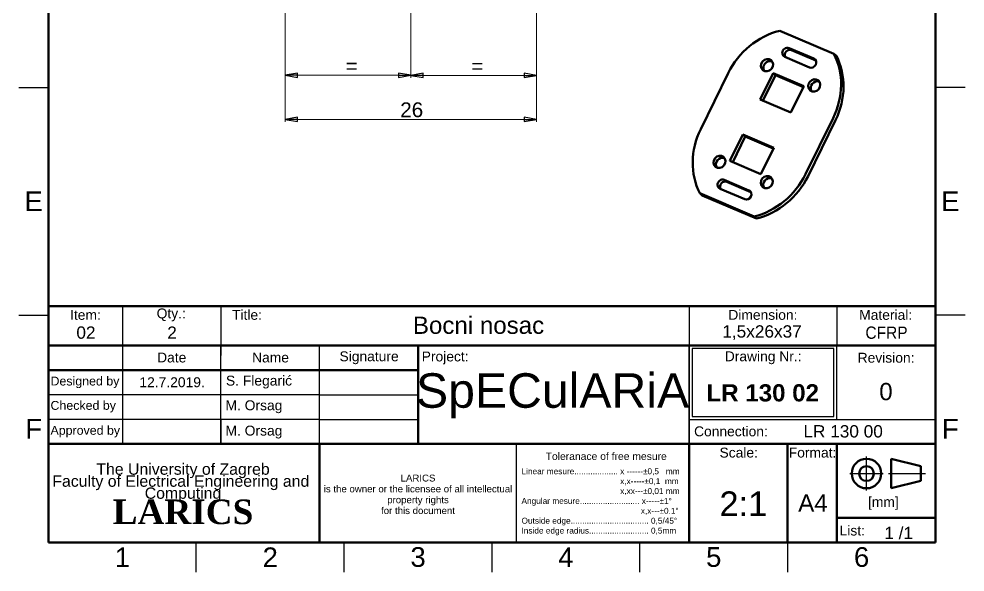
# Model space of a CAD drawing. Header units: millimetres. Extents: x 0 to 103, y 2 to 146.
# Drawn here: x 7 to 103, y 2 to 58.1 of the extents above; entities that cross this region are included whole.
import ezdxf
from ezdxf.enums import TextEntityAlignment as Align

# ---------------------------------------------------------------- set-up
doc = ezdxf.new("R2010")
doc.units = ezdxf.units.MM
doc.header["$LTSCALE"] = 0.5
for name, color, linetype, lineweight in [('Dimensions(INTECO)', 7, 'Continuous', 25), ('Sketch Geometry(INTECO)', 7, 'Continuous', 50), ('Symbols(INTECO)', 7, 'Continuous', 18)]:
    doc.layers.add(name, color=color, linetype=linetype, lineweight=lineweight)
doc.layers.add('Visible Edges(INTECO)', color=7, linetype='Continuous', lineweight=50, true_color=0x262659)
doc.styles.add('Current-ISO-INTECO', font='arial.ttf')
doc.styles.add('Current-ISO-INTECODimensionsText', font='arial.ttf')
doc.styles.add('Text Style101', font='arial.ttf')
doc.styles.add('Text Style102', font='arialbd.ttf')
doc.styles.add('Text Style108', font='arial.ttf', dxfattribs={"width": 0.9})
doc.styles.add('Text Style40', font='arial.ttf')
doc.styles.add('Text Style77', font='arial.ttf')
doc.styles.add('Text Style81', font='arial.ttf')
doc.dimstyles.new('ISO - INTECO', dxfattribs={"dimscale": 0.5, "dimtxt": 3, "dimasz": 2.5, "dimexe": 0.5, "dimexo": 0, "dimgap": 0.4, "dimtad": 1, "dimrnd": 1e-08, "dimzin": 0, "dimtxsty": 'Current-ISO-INTECODimensionsText', "dimblk": 'Filled-3', "dimcen": 0.09, "dimdle": 7, "dimclrd": 7, "dimclre": 7, "dimclrt": 7, "dimadec": 1, "dimazin": 0, "dimtfac": 0.666667, "dimtmove": 0, "dimatfit": 3, "dimfxl": 1, "dimtolj": 1, "dimlwd": 15, "dimlwe": 15, "dimarcsym": 0})

# ---------------------------------------------------------------- blocks, each defined once
blk = doc.blocks.new('Borders INTECO Okvir')
at = {"layer": 'Sketch Geometry(INTECO)'}
for p, q in [((20, 287), (20, 10)), ((200, 10), (200, 287)), ((20, 10), (200, 10))]:
    blk.add_line(p, q, dxfattribs=at)
at = {"layer": 'Sketch Geometry(INTECO)', "lineweight": 25}
for p, q in [((14, 102.33), (20, 102.33)), ((206, 102.33), (200, 102.33)), ((14, 56.17), (20, 56.17)), ((206, 56.17), (200, 56.17)), ((50, 4), (50, 10)), ((80, 4), (80, 10)), ((110, 4), (110, 10)), ((140, 4), (140, 10)), ((170, 4), (170, 10))]:
    blk.add_line(p, q, dxfattribs=at)
at = {"layer": 'Symbols(INTECO)', "color": 7, "char_height": 4, "style": 'Current-ISO-INTECO'}
for s, insert, attachment_point in [('\\fArial|b0|i0;\\H4.0000;E', (17, 79.25), 5), ('\\fArial|b0|i0;\\H4.0000;E', (203, 79.25), 5), ('\\fArial|b0|i0;\\H4.0000;F', (17, 33.08), 5), ('\\fArial|b0|i0;\\H4.0000;F', (203, 33.08), 5), ('\\fArial|b0|i0;\\H4.0000;1', (35, 5), 8), ('\\fArial|b0|i0;\\H4.0000;2', (65, 5), 8), ('\\fArial|b0|i0;\\H4.0000;3', (95, 5), 8), ('\\fArial|b0|i0;\\H4.0000;4', (125, 5), 8), ('\\fArial|b0|i0;\\H4.0000;5', (155, 5), 8), ('\\fArial|b0|i0;\\H4.0000;6', (185, 5), 8)]:
    blk.add_mtext(s, dxfattribs=dict(at, insert=insert, attachment_point=attachment_point))
blk = doc.blocks.new('Title Blocks LARICS Radionicka EN')
at = {"layer": 'Sketch Geometry(INTECO)'}
for p, q in [((9.74, 57.81), (9.74, 67.81)), ((9.74, 67.81), (24.74, 67.81)), ((24.74, 67.81), (44.74, 67.81)), ((44.74, 67.81), (139.74, 67.81)), ((139.74, 67.81), (169.74, 67.81)), ((169.74, 67.81), (189.74, 67.81)), ((189.74, 67.81), (189.74, 59.81)), ((9.74, 59.81), (9.74, 54.81)), ((24.74, 59.81), (9.74, 59.81)), ((44.74, 59.81), (24.74, 59.81)), ((64.74, 59.81), (44.74, 59.81)), ((64.74, 59.81), (84.74, 59.81)), ((84.74, 39.81), (84.74, 59.81)), ((84.74, 59.81), (139.74, 59.81)), ((139.74, 59.81), (189.74, 59.81)), ((189.74, 59.81), (189.74, 39.81)), ((9.74, 54.81), (9.74, 49.81)), ((24.74, 54.81), (9.74, 54.81)), ((44.74, 54.81), (24.74, 54.81)), ((64.74, 54.81), (44.74, 54.81)), ((64.74, 54.81), (84.74, 54.81)), ((9.74, 49.81), (9.74, 44.81)), ((9.74, 44.81), (9.74, 39.81)), ((84.74, 44.81), (84.74, 39.81)), ((64.74, 39.81), (9.74, 39.81)), ((9.74, 39.81), (9.74, 19.81)), ((64.74, 19.81), (64.74, 39.81)), ((139.74, 39.81), (64.74, 39.81)), ((64.74, 39.81), (64.74, 19.81)), ((139.74, 39.81), (84.74, 39.81)), ((139.74, 19.81), (139.74, 39.81)), ((159.74, 39.81), (139.74, 39.81)), ((139.74, 39.81), (139.74, 19.81)), ((189.74, 39.81), (139.74, 39.81)), ((159.74, 19.81), (159.74, 39.81)), ((169.74, 39.81), (159.74, 39.81)), ((159.74, 39.81), (159.74, 19.81)), ((169.74, 19.81), (169.74, 39.81)), ((189.74, 39.81), (169.74, 39.81)), ((169.74, 39.81), (169.74, 19.81)), ((189.74, 19.81), (189.74, 39.81)), ((180.74, 36.81), (180.74, 30.81)), ((180.74, 36.81), (186.74, 35.31)), ((186.74, 35.31), (186.74, 32.31)), ((180.74, 30.81), (186.74, 32.31)), ((169.74, 24.81), (189.74, 24.81)), ((9.74, 19.81), (64.74, 19.81)), ((64.74, 19.81), (139.74, 19.81)), ((139.74, 19.81), (159.74, 19.81)), ((159.74, 19.81), (169.74, 19.81)), ((169.74, 19.81), (189.74, 19.81))]:
    blk.add_line(p, q, dxfattribs=at)
at = {"layer": 'Sketch Geometry(INTECO)', "lineweight": 25}
for p, q in [((24.74, 67.81), (24.74, 57.8)), ((44.74, 67.81), (44.74, 57.8)), ((139.74, 67.81), (139.74, 59.81)), ((169.74, 67.81), (169.74, 59.81)), ((24.74, 59.81), (24.74, 54.81)), ((44.74, 54.81), (44.74, 59.81)), ((64.74, 54.81), (64.74, 59.81)), ((139.74, 59.81), (139.74, 39.81)), ((139.74, 39.81), (139.74, 59.81)), ((169.74, 44.81), (169.74, 59.81)), ((169.14, 59.21), (140.34, 59.21)), ((140.34, 59.21), (140.34, 45.41)), ((169.14, 45.41), (169.14, 59.21)), ((24.74, 54.81), (24.74, 49.81)), ((44.74, 49.81), (44.74, 54.81)), ((64.74, 49.81), (64.74, 54.81)), ((24.74, 49.81), (9.74, 49.81)), ((24.74, 49.81), (24.74, 44.81)), ((44.74, 49.81), (24.74, 49.81)), ((44.74, 44.81), (44.74, 49.81)), ((64.74, 49.81), (44.74, 49.81)), ((64.74, 44.81), (64.74, 49.81)), ((64.74, 49.81), (84.74, 49.81)), ((24.74, 44.81), (9.74, 44.81)), ((44.74, 44.81), (24.74, 44.81)), ((24.74, 44.81), (24.74, 39.81)), ((44.74, 39.81), (44.74, 44.81)), ((64.74, 44.81), (44.74, 44.81)), ((44.74, 44.81), (44.74, 39.81)), ((64.74, 39.81), (64.74, 44.81)), ((64.74, 44.81), (84.74, 44.81)), ((139.74, 44.81), (189.74, 44.81)), ((140.34, 45.41), (169.14, 45.41)), ((104.74, 19.81), (104.74, 39.81))]:
    blk.add_line(p, q, dxfattribs=at)
at = {"layer": 'Sketch Geometry(INTECO)', "linetype": 'Continuous', "lineweight": 25}
for p, q in [((175.74, 30.4), (175.74, 37.25)), ((172.36, 33.81), (179.15, 33.81)), ((180.18, 33.81), (187.72, 33.81))]:
    blk.add_line(p, q, dxfattribs=at)
at = {"layer": 'Sketch Geometry(INTECO)'}
for radius in [3, 1.5]:
    blk.add_circle((175.74, 33.81), radius, dxfattribs=at)
at = {"layer": 'Symbols(INTECO)', "color": 7, "style": 'Current-ISO-INTECO'}
for s, insert, char_height, width, attachment_point in [('Qty.:', (34.65, 66), 2.007, 19.3631, 5), ('Item:', (17.24, 66), 2.007, 15.1495, 5), ('Dimension:', (154.71, 66), 2.007, 28.4296, 5), ('Material:', (179.63, 66), 2.007, 18.4679, 5), ('Date', (34.75, 57.35), 2.007, 20.0481, 5), ('Name', (54.8, 57.35), 2.007, 20.0481, 5), ('Signature', (74.8, 57.3), 2.007, 20.1445, 5), ('Project:', (85.48, 57.27), 2.007, 16.0912, 4), ('Drawing Nr.:', (154.77, 57.3), 2.0066, 29.9734, 5), ('Revision:', (179.71, 57.3), 2.007, 19.8632, 5), ('\\fArial|b0|i0;\\H1.8000;Designed by', (10.15, 52.31), 1.8, 14.8433, 4), ('\\fArial|b0|i0;\\H1.8000;Checked by', (10.15, 47.37), 1.8, 14.8433, 4), ('\\fArial|b0|i0;\\H1.8000;Approved by', (10.15, 42.31), 1.8, 14.8433, 4), ('Connection:', (140.75, 42.36), 2.0066, 16.7091, 4), ('Scale:', (149.81, 39.07), 2.007, 19.68, 2), ('Format:', (164.79, 39.07), 2.007, 9.8587, 2), ('\\fArial|b0|i0;\\H1.5000;Toleranace of free mesure', (122.92, 37.31), 1.5, 44.5938, 5), ('[mm]', (176.05, 29.06), 2.007, 6.2278, 1), ('List:', (170.28, 22.23), 2.007, 5.4215, 4)]:
    blk.add_mtext(s, dxfattribs=dict(at, insert=insert, char_height=char_height, width=width, attachment_point=attachment_point))
at = {"layer": 'Symbols(INTECO)', "color": 7, "insert": (50.03, 66), "char_height": 2.007, "attachment_point": 5, "style": 'Current-ISO-INTECO'}
blk.add_mtext('Title:', dxfattribs=at)
at = {"layer": 'Symbols(INTECO)', "color": 7, "style": 'Current-ISO-INTECO'}
for s, insert, char_height, width, attachment_point, line_spacing_factor in [('{\\H1.14622x;The University of Zagreb\\PFaculty of Electrical Engineering and \\H1.56004x; \\H0.64101x;Computing\\H1.639x; \\H0.66318x;\\P\\fGeorgia|b1|i0|c0|p18;\\H2x;LARICS\\H1.30482x; }', (37.04, 29.67), 2.0066, 54.7763, 5, 0.635947), ('\\fArial|b0|i0;\\H1.2000;Linear mesure................... x ------\\fAIGDT|b0|i0;\\H1.2000;`\\fArial|b0|i0;\\H1.2000;0,5   mm\\P                                           x,x-----\\fAIGDT|b0|i0;\\H1.2000;`\\fArial|b0|i0;\\H1.2000;0,1  mm\\P                                           x,xx---\\fAIGDT|b0|i0;\\H1.2000;`\\fArial|b0|i0;\\H1.2000;0,01 mm\\PAngular mesure.......................... x-----\\fAIGDT|b0|i0;\\H1.2000;`\\fArial|b0|i0;\\H1.2000;1\\fAIGDT|b0|i0;\\H1.2000;~\\P\\fArial|b0|i0;\\H1.2000;                                                    x,x---\\fAIGDT|b0|i0;\\H1.2000;`\\fArial|b0|i0;\\H1.2000;0.1\\fAIGDT|b0|i0;\\H1.2000;~\\P\\fArial|b0|i0;\\H1.2000;Outside edge.................................. 0,5/45\\fAIGDT|b0|i0;\\H1.2000;~\\P\\fArial|b0|i0;\\H1.2000;Inside edge radius.......................... 0,5mm', (105.73, 28.07), 1.2, 34.7556, 4, 1.0033), ('\\fArial|b0|i0;\\H1.4000;LARICS\\Pis the owner or the licensee of all intellectual property rights\\Pfor this document', (84.73, 29.58), 1.4, 40.0328, 5, 0.944222), ('\\fArial|b0|i0;\\H2.5000;1 /1 ', (182.27, 21.73), 2.5, 16.21, 5, 0.708166)]:
    blk.add_mtext(s, dxfattribs=dict(at, insert=insert, char_height=char_height, width=width, attachment_point=attachment_point, line_spacing_factor=line_spacing_factor))
at = {"layer": 'Symbols(INTECO)', "color": 7}
for tag, p, height, style in [('TITLE_001', (83.69, 62.16), 3.5, 'Text Style40'), ('Pozicija_001', (15.4, 61.17), 2.5, 'Text Style77'), ('Komada_001', (33.84, 61.15), 2.5, 'Text Style77'), ('Gabariti_001', (146.48, 61.4), 2.5, 'Text Style77'), ('PROJECT_001', (84.32, 47.16), 7, 'Text Style101'), ('CREATION_DATE_001', (28.19, 51.34), 2.01, 'Current-ISO-INTECO'), ('AUTHOR_001', (45.75, 51.67), 2.01, 'Current-ISO-INTECO'), ('PART_NUMBER_001', (143.27, 48.44), 3.5, 'Text Style102'), ('REVISION_NUMBER_001', (178.33, 48.7), 3.5, 'Text Style40'), ('CHECKED_BY_001', (45.66, 46.66), 2.01, 'Current-ISO-INTECO'), ('ENG_APPROVED_BY_001', (45.66, 41.52), 2.01, 'Current-ISO-INTECO'), ('Veza_sa_001', (162.94, 41.13), 2.5, 'Text Style77'), ('<Mjerilo>_001', (145.9, 25.18), 5, 'Text Style81'), ('Sheet_Size_001', (161.88, 26.08), 3.5, 'Text Style40')]:
    blk.add_attdef(tag, p, '', height=height, dxfattribs=dict(at, style=style))
at = {"layer": 'Symbols(INTECO)', "color": 7, "style": 'Text Style108', "width": 0.9}
blk.add_attdef('MATERIAL_001', (175.52, 61.15), '', height=2.5, dxfattribs=at)
at = {"layer": 'Symbols(INTECO)', "color": 7, "style": 'Current-ISO-INTECO'}
for tag, p in [('CHECKED_DATE', (34.71, 47.3)), ('ENG_APPROVAL_DATE', (34.77, 42.34))]:
    blk.add_attdef(tag, text='', height=2.01, dxfattribs=at).set_placement(p, align=Align.MIDDLE_CENTER)
blk = doc.blocks.new('Filled-3')
at = {"color": 0}
for p, q in [((0, 0), (-1, 0.18)), ((-1, 0.18), (-1, -0.18)), ((-1, 0), (0, 0)), ((-1, -0.18), (0, 0))]:
    blk.add_line(p, q, dxfattribs=at)
at = {"color": 0, "flags": 128}
blk.add_lwpolyline([(-1, -0.18), (0, 0), (-1, 0.18), (-1, -0.18)], dxfattribs=at)
at = {"color": 0}
blk.add_solid([(-1, -0.18), (0, 0), (-1, 0.18), (-1, -0.18)], dxfattribs=at)
blk = doc.blocks.new('*D39')
at = {"layer": 'Defpoints', "color": 0, "linetype": 'Continuous', "transparency": 16777216}
for p in [(34.025, 78.382), (46.775, 64.654), (46.775, 52.407)]:
    blk.add_point(p, dxfattribs=at)
at = {"layer": 'Dimensions(INTECO)', "color": 7, "linetype": 'Continuous', "lineweight": 15, "transparency": 16777216}
for p, q in [((34.025, 78.382), (34.025, 52.157)), ((46.775, 64.654), (46.775, 52.157)), ((35.275, 52.407), (45.525, 52.407))]:
    blk.add_line(p, q, dxfattribs=at)
at = {"layer": 'Dimensions(INTECO)', "color": 7, "linetype": 'Continuous', "lineweight": 15, "transparency": 16777216, "xscale": 1.25, "yscale": 1.25, "zscale": 1.25, "rotation": 180}
blk.add_blockref('Filled-3', (34.025, 52.407), dxfattribs=at)
at = {"layer": 'Dimensions(INTECO)', "color": 7, "linetype": 'Continuous', "lineweight": 15, "transparency": 16777216, "xscale": 1.25, "yscale": 1.25, "zscale": 1.25}
blk.add_blockref('Filled-3', (46.775, 52.407), dxfattribs=at)
at = {"layer": 'Dimensions(INTECO)', "color": 7, "linetype": 'Continuous', "lineweight": 18, "transparency": 16777216, "insert": (39.555, 54.107), "char_height": 1.5, "attachment_point": 1, "style": 'Current-ISO-INTECODimensionsText'}
blk.add_mtext('\\A1; \\fArial|b0|i0;\\H1.5000;=', dxfattribs=at)
blk = doc.blocks.new('*D40')
at = {"layer": 'Defpoints', "color": 0, "linetype": 'Continuous', "transparency": 16777216}
for p in [(59.525, 78.382), (46.775, 64.654), (59.525, 52.398)]:
    blk.add_point(p, dxfattribs=at)
at = {"layer": 'Dimensions(INTECO)', "color": 7, "linetype": 'Continuous', "lineweight": 15, "transparency": 16777216}
for p, q in [((59.525, 78.382), (59.525, 52.148)), ((46.775, 64.654), (46.775, 52.148)), ((48.025, 52.398), (58.275, 52.398))]:
    blk.add_line(p, q, dxfattribs=at)
at = {"layer": 'Dimensions(INTECO)', "color": 7, "linetype": 'Continuous', "lineweight": 15, "transparency": 16777216, "xscale": 1.25, "yscale": 1.25, "zscale": 1.25, "rotation": 180}
blk.add_blockref('Filled-3', (46.775, 52.398), dxfattribs=at)
at = {"layer": 'Dimensions(INTECO)', "color": 7, "linetype": 'Continuous', "lineweight": 15, "transparency": 16777216, "xscale": 1.25, "yscale": 1.25, "zscale": 1.25}
blk.add_blockref('Filled-3', (59.525, 52.398), dxfattribs=at)
at = {"layer": 'Dimensions(INTECO)', "color": 7, "linetype": 'Continuous', "lineweight": 18, "transparency": 16777216, "insert": (52.305, 54.098), "char_height": 1.5, "attachment_point": 1, "style": 'Current-ISO-INTECODimensionsText'}
blk.add_mtext('\\A1; \\fArial|b0|i0;\\H1.5000;=', dxfattribs=at)
blk = doc.blocks.new('*D41')
at = {"layer": 'Defpoints', "color": 0, "linetype": 'Continuous', "transparency": 16777216}
for p in [(34.025, 78.382), (59.525, 78.382), (59.525, 47.929)]:
    blk.add_point(p, dxfattribs=at)
at = {"layer": 'Dimensions(INTECO)', "color": 7, "linetype": 'Continuous', "lineweight": 15, "transparency": 16777216}
for p, q in [((34.025, 78.382), (34.025, 47.679)), ((59.525, 78.382), (59.525, 47.679)), ((35.275, 47.929), (58.275, 47.929))]:
    blk.add_line(p, q, dxfattribs=at)
at = {"layer": 'Dimensions(INTECO)', "color": 7, "linetype": 'Continuous', "lineweight": 15, "transparency": 16777216, "xscale": 1.25, "yscale": 1.25, "zscale": 1.25, "rotation": 180}
blk.add_blockref('Filled-3', (34.025, 47.929), dxfattribs=at)
at = {"layer": 'Dimensions(INTECO)', "color": 7, "linetype": 'Continuous', "lineweight": 15, "transparency": 16777216, "xscale": 1.25, "yscale": 1.25, "zscale": 1.25}
blk.add_blockref('Filled-3', (59.525, 47.929), dxfattribs=at)
at = {"layer": 'Dimensions(INTECO)', "color": 7, "linetype": 'Continuous', "lineweight": 18, "transparency": 16777216, "insert": (45.688, 49.66), "char_height": 1.5, "attachment_point": 1, "style": 'Current-ISO-INTECODimensionsText'}
blk.add_mtext('\\A1;26', dxfattribs=at)

msp = doc.modelspace()

# ---------------------------------------------------------------- linework, layer by layer
at = {"layer": 'Visible Edges(INTECO)'}
for p, q in [((89.694, 54.576), (84.195, 56.935)), ((87.648, 54.103), (85.145, 55.177)), ((87.849, 53.918), (85.396, 54.97)), ((84.707, 54.285), (87.21, 53.211)), ((89.694, 54.576), (89.944, 54.369)), ((76.173, 46.94), (78.969, 52.632)), ((83.517, 52.635), (82.203, 49.959)), ((82.494, 49.834), (83.768, 52.428)), ((83.517, 52.635), (83.768, 52.428)), ((86.647, 51.293), (83.517, 52.635)), ((86.606, 51.211), (83.768, 52.428)), ((86.647, 51.293), (85.332, 48.617)), ((85.332, 48.617), (82.203, 49.959)), ((86.813, 42.375), (89.609, 48.068)), ((89.86, 47.861), (87.063, 42.169)), ((80.45, 46.391), (79.135, 43.715)), ((79.426, 43.59), (80.701, 46.184)), ((80.45, 46.391), (80.701, 46.184)), ((83.579, 45.048), (80.45, 46.391)), ((83.539, 44.966), (80.701, 46.184)), ((83.579, 45.048), (82.265, 42.372)), ((79.135, 43.715), (82.265, 42.372)), ((81.075, 40.722), (78.572, 41.796)), ((81.276, 40.537), (78.823, 41.59)), ((76.339, 40.225), (76.088, 40.432)), ((81.587, 38.073), (76.088, 40.432)), ((78.134, 40.904), (80.637, 39.83)), ((81.838, 37.866), (76.339, 40.225)), ((81.838, 37.866), (81.587, 38.073))]:
    msp.add_line(p, q, dxfattribs=at)
for centre, major_axis, start_param, end_param in [((85.228, 49.947), (4.776, 5.783), 0.888382, 1.828996), ((84.926, 54.731), (0.318, 0.386), 0.2582, 3.399793), ((85.176, 54.524), (-0.318, -0.386), 3.399793, 5.92484), ((83.153, 53.232), (-0.414, -0.501), 3.422612, 6.002166), ((87.429, 53.657), (0.318, 0.386), 3.399793, 6.541385), ((83.35, 50.753), (4.776, 5.783), 4.970589, 5.911203), ((83.601, 50.546), (4.776, 5.783), 4.970589, 5.911203), ((87.951, 51.174), (0.414, 0.501), 0.281019, 2.860573), ((82.432, 44.255), (-4.776, -5.783), 4.970589, 5.911203), ((78.332, 43.42), (-0.414, -0.501), 3.422612, 6.002166), ((80.554, 45.06), (4.776, 5.783), 4.029975, 4.970589), ((78.353, 41.35), (0.318, 0.386), 0.2582, 3.399793), ((78.603, 41.144), (-0.318, -0.386), 3.399793, 5.92484), ((80.805, 44.853), (-4.776, -5.783), 0.888382, 1.828996), ((83.131, 41.361), (0.414, 0.501), 0.281019, 2.860573), ((80.856, 40.276), (0.318, 0.386), 3.399793, 6.541385)]:
    msp.add_ellipse(centre, major_axis=major_axis, ratio=0.901272, start_param=start_param, end_param=end_param, dxfattribs=at)
for centre in [(82.902, 53.439), (87.7, 51.381), (78.082, 43.627), (82.88, 41.568)]:
    msp.add_ellipse(centre, major_axis=(-0.414, -0.501), ratio=0.901272, dxfattribs=at)

# ---------------------------------------------------------------- block references
at = {"xscale": 0.5, "yscale": 0.5, "zscale": 0.5}
msp.add_blockref('Borders INTECO Okvir', (0, 0), dxfattribs=at)
msp.add_blockref('Title Blocks LARICS Radionicka EN', (5.129, -4.907), dxfattribs=at).add_auto_attribs({'Sheet_Size_001': 'A4', '<Mjerilo>_001': '2:1', 'CREATION_DATE_001': '12.7.2019.', 'AUTHOR_001': 'S. Flegarić', 'CHECKED_BY_001': 'M. Orsag', 'ENG_APPROVED_BY_001': 'M. Orsag', 'PROJECT_001': 'SpECulARiA', 'PART_NUMBER_001': 'LR 130 02', 'REVISION_NUMBER_001': '0', 'Veza_sa_001': 'LR 130 00', 'TITLE_001': 'Bocni nosac', 'MATERIAL_001': 'CFRP', 'Pozicija_001': '02', 'Komada_001': '2', 'Gabariti_001': '1,5x26x37'})

# ---------------------------------------------------------------- dimensions: what is measured, and where the dimension line sits
at = {"layer": 'Dimensions(INTECO)', "color": 7, "linetype": 'Continuous', "lineweight": 18}
for base, p1, p2, picture, middle in [((46.775, 52.407), (34.025, 78.382), (46.775, 64.654), '*D39', (40.4, 52.407)), ((59.525, 52.398), (46.775, 64.654), (59.525, 78.382), '*D40', (53.15, 52.398))]:
    dim = msp.add_linear_dim(base=base, p1=p1, p2=p2, text=' \\fArial|b0|i0;\\H1.5000;=', dimstyle='ISO - INTECO', override={"dimgap": 0.4, "dimdec": 2, "dimtol": 0, "dimlim": 0, "dimtp": 0, "dimtm": 0, "dimtdec": 2, "dimtofl": 0, "dimatfit": 1}, dxfattribs=at)
    dim.commit()
    dim.dimension.update_dxf_attribs({"geometry": picture, "text_midpoint": middle, "dimtype": 160})
dim = msp.add_linear_dim(base=(59.525072603, 47.928606417), p1=(34.025072603, 78.382297446), p2=(59.525072603, 78.382297446), dimstyle='ISO - INTECO', override={"dimgap": 0.4, "dimdec": 0, "dimtol": 0, "dimlim": 0, "dimtp": 0, "dimtm": 0, "dimtdec": 0, "dimtofl": 0, "dimatfit": 1}, dxfattribs=at)
dim.commit()
dim.dimension.update_dxf_attribs({"geometry": '*D41', "text_midpoint": (46.775072603, 47.928606417), "dimtype": 160})

doc.saveas('drawing.dxf')
